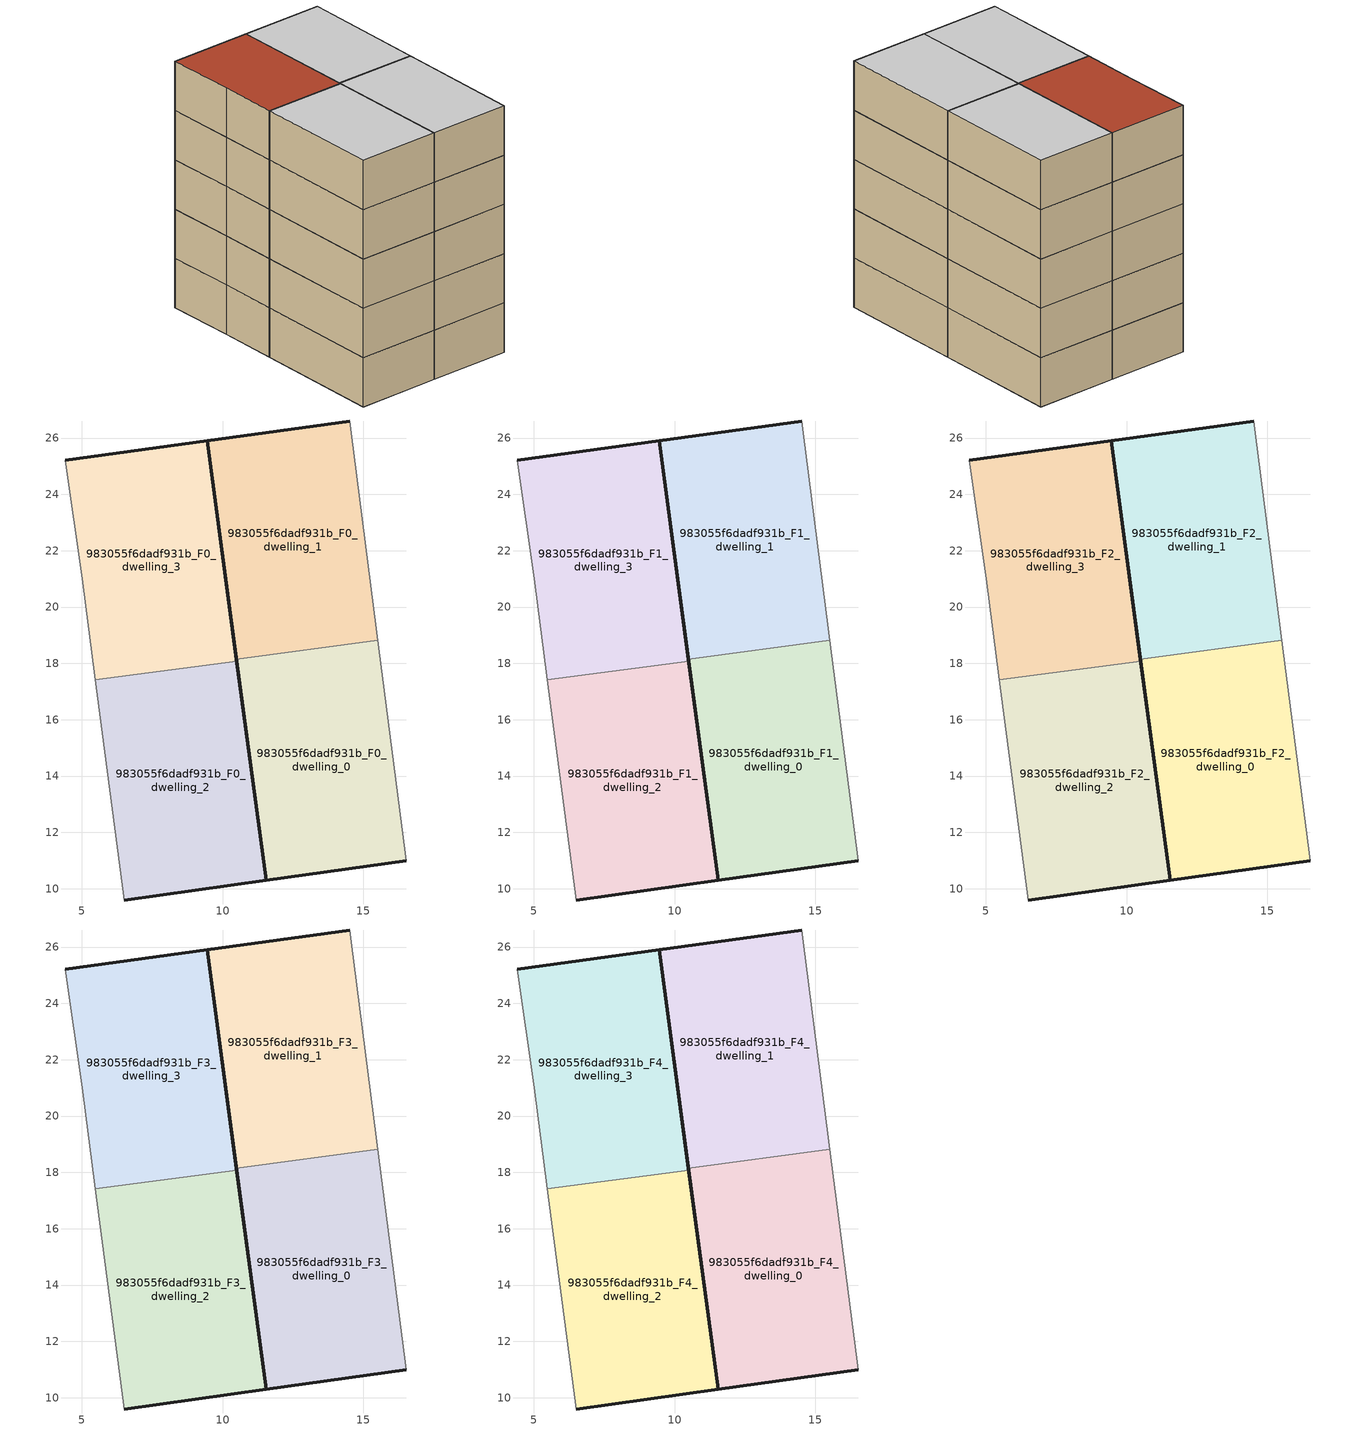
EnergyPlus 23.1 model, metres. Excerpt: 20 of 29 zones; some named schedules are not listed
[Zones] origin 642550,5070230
983055f6dadf931b_F0_dwelling_0
 floor ground (EU_floor_Construction): 16.52,10.99 15.52,18.83 10.49,18.15 11.55,10.3 z0
 wall outside (EU_wall_Construction): 16.52,10.99 11.55,10.3 10.49,18.15 z0:3
 wall to 983055f6dadf931b_F0_dwelling_1 (EU_wall_Construction): 10.49,18.15 15.52,18.83 z0:3
 wall adiabatic (EU_wall_Construction): 15.52,18.83 16.52,10.99 z0:3
983055f6dadf931b_F0_dwelling_1
 floor ground (EU_floor_Construction): 15.52,18.83 14.52,26.61 9.45,25.91 10.49,18.15 z0
 wall outside (EU_wall_Construction): 10.49,18.15 9.45,25.91 14.52,26.61 z0:3
 wall adiabatic (EU_wall_Construction): 14.52,26.61 15.52,18.83 z0:3
983055f6dadf931b_F0_dwelling_2
 floor ground (EU_floor_Construction): 11.55,10.3 10.5,18.08 5.49,17.41 6.51,9.6 z0
 wall outside (EU_wall_Construction): 10.5,18.08 11.55,10.3 6.51,9.6 z0:3
 wall adiabatic (EU_wall_Construction): 6.51,9.6 5.49,17.41 z0:3
 wall to 983055f6dadf931b_F0_dwelling_3 (EU_wall_Construction): 5.49,17.41 10.5,18.08 z0:3
983055f6dadf931b_F0_dwelling_3
 floor ground (EU_floor_Construction): 10.5,18.08 9.45,25.91 4.42,25.21 5.02,21 5.49,17.41 z0
 wall outside (EU_wall_Construction): 4.42,25.21 9.45,25.91 10.5,18.08 z0:3
 wall adiabatic (EU_wall_Construction): 5.49,17.41 5.02,21 4.42,25.21 z0:3
983055f6dadf931b_F1_dwelling_0
 floor to 983055f6dadf931b_F0_dwelling_0 (EU_floor_Construction): 16.52,10.99 15.52,18.83 10.49,18.15 11.55,10.3 z3
 wall outside (EU_wall_Construction): 16.52,10.99 11.55,10.3 10.49,18.15 z3:6
 wall to 983055f6dadf931b_F1_dwelling_1 (EU_wall_Construction): 10.49,18.15 15.52,18.83 z3:6
 wall adiabatic (EU_wall_Construction): 15.52,18.83 16.52,10.99 z3:6
983055f6dadf931b_F1_dwelling_1
 floor to 983055f6dadf931b_F0_dwelling_1 (EU_floor_Construction): 15.52,18.83 14.52,26.61 9.45,25.91 10.49,18.15 z3
 wall outside (EU_wall_Construction): 10.49,18.15 9.45,25.91 14.52,26.61 z3:6
 wall adiabatic (EU_wall_Construction): 14.52,26.61 15.52,18.83 z3:6
983055f6dadf931b_F1_dwelling_2
 floor to 983055f6dadf931b_F0_dwelling_2 (EU_floor_Construction): 11.55,10.3 10.5,18.08 5.49,17.41 6.51,9.6 z3
 wall outside (EU_wall_Construction): 10.5,18.08 11.55,10.3 6.51,9.6 z3:6
 wall adiabatic (EU_wall_Construction): 6.51,9.6 5.49,17.41 z3:6
 wall to 983055f6dadf931b_F1_dwelling_3 (EU_wall_Construction): 5.49,17.41 10.5,18.08 z3:6
983055f6dadf931b_F1_dwelling_3
 floor to 983055f6dadf931b_F0_dwelling_3 (EU_floor_Construction): 10.5,18.08 9.45,25.91 4.42,25.21 5.02,21 5.49,17.41 z3
 wall outside (EU_wall_Construction): 4.42,25.21 9.45,25.91 10.5,18.08 z3:6
 wall adiabatic (EU_wall_Construction): 5.49,17.41 5.02,21 4.42,25.21 z3:6
983055f6dadf931b_F2_dwelling_0
 floor to 983055f6dadf931b_F1_dwelling_0 (EU_floor_Construction): 16.52,10.99 15.52,18.83 10.49,18.15 11.55,10.3 z6
 wall outside (EU_wall_Construction): 16.52,10.99 11.55,10.3 10.49,18.15 z6:9
 wall to 983055f6dadf931b_F2_dwelling_1 (EU_wall_Construction): 10.49,18.15 15.52,18.83 z6:9
 wall adiabatic (EU_wall_Construction): 15.52,18.83 16.52,10.99 z6:9
983055f6dadf931b_F2_dwelling_1
 floor to 983055f6dadf931b_F1_dwelling_1 (EU_floor_Construction): 15.52,18.83 14.52,26.61 9.45,25.91 10.49,18.15 z6
 wall outside (EU_wall_Construction): 10.49,18.15 9.45,25.91 14.52,26.61 z6:9
 wall adiabatic (EU_wall_Construction): 14.52,26.61 15.52,18.83 z6:9
983055f6dadf931b_F2_dwelling_2
 floor to 983055f6dadf931b_F1_dwelling_2 (EU_floor_Construction): 11.55,10.3 10.5,18.08 5.49,17.41 6.51,9.6 z6
 wall outside (EU_wall_Construction): 10.5,18.08 11.55,10.3 6.51,9.6 z6:9
 wall adiabatic (EU_wall_Construction): 6.51,9.6 5.49,17.41 z6:9
 wall to 983055f6dadf931b_F2_dwelling_3 (EU_wall_Construction): 5.49,17.41 10.5,18.08 z6:9
983055f6dadf931b_F2_dwelling_3
 floor to 983055f6dadf931b_F1_dwelling_3 (EU_floor_Construction): 10.5,18.08 9.45,25.91 4.42,25.21 5.02,21 5.49,17.41 z6
 wall outside (EU_wall_Construction): 4.42,25.21 9.45,25.91 10.5,18.08 z6:9
 wall adiabatic (EU_wall_Construction): 5.49,17.41 5.02,21 4.42,25.21 z6:9
983055f6dadf931b_F3_dwelling_0
 floor to 983055f6dadf931b_F2_dwelling_0 (EU_floor_Construction): 16.52,10.99 15.52,18.83 10.49,18.15 11.55,10.3 z9
 wall outside (EU_wall_Construction): 16.52,10.99 11.55,10.3 10.49,18.15 z9:12
 wall to 983055f6dadf931b_F3_dwelling_1 (EU_wall_Construction): 10.49,18.15 15.52,18.83 z9:12
 wall adiabatic (EU_wall_Construction): 15.52,18.83 16.52,10.99 z9:12
983055f6dadf931b_F3_dwelling_1
 floor to 983055f6dadf931b_F2_dwelling_1 (EU_floor_Construction): 15.52,18.83 14.52,26.61 9.45,25.91 10.49,18.15 z9
 wall outside (EU_wall_Construction): 10.49,18.15 9.45,25.91 14.52,26.61 z9:12
 wall adiabatic (EU_wall_Construction): 14.52,26.61 15.52,18.83 z9:12
983055f6dadf931b_F3_dwelling_2
 floor to 983055f6dadf931b_F2_dwelling_2 (EU_floor_Construction): 11.55,10.3 10.5,18.08 5.49,17.41 6.51,9.6 z9
 wall outside (EU_wall_Construction): 10.5,18.08 11.55,10.3 6.51,9.6 z9:12
 wall adiabatic (EU_wall_Construction): 6.51,9.6 5.49,17.41 z9:12
 wall to 983055f6dadf931b_F3_dwelling_3 (EU_wall_Construction): 5.49,17.41 10.5,18.08 z9:12
983055f6dadf931b_F3_dwelling_3
 floor to 983055f6dadf931b_F2_dwelling_3 (EU_floor_Construction): 10.5,18.08 9.45,25.91 4.42,25.21 5.02,21 5.49,17.41 z9
 wall outside (EU_wall_Construction): 4.42,25.21 9.45,25.91 10.5,18.08 z9:12
 wall adiabatic (EU_wall_Construction): 5.49,17.41 5.02,21 4.42,25.21 z9:12
983055f6dadf931b_F4_dwelling_0
 floor to 983055f6dadf931b_F3_dwelling_0 (EU_floor_Construction): 16.52,10.99 15.52,18.83 10.49,18.15 11.55,10.3 z12
 wall outside (EU_wall_Construction): 16.52,10.99 11.55,10.3 10.49,18.15 z12:15
 wall to 983055f6dadf931b_F4_dwelling_1 (EU_wall_Construction): 10.49,18.15 15.52,18.83 z12:15
 wall adiabatic (EU_wall_Construction): 15.52,18.83 16.52,10.99 z12:15
 ceiling to 983055f6dadf931b_F5_dwelling_0 (EU_floor_Construction): 15.52,18.83 16.52,10.99 11.55,10.3 10.49,18.15 z15
983055f6dadf931b_F4_dwelling_1
 floor to 983055f6dadf931b_F3_dwelling_1 (EU_floor_Construction): 15.52,18.83 14.52,26.61 9.45,25.91 10.49,18.15 z12
 wall outside (EU_wall_Construction): 10.49,18.15 9.45,25.91 14.52,26.61 z12:15
 wall adiabatic (EU_wall_Construction): 14.52,26.61 15.52,18.83 z12:15
 ceiling to 983055f6dadf931b_F5_dwelling_1 (EU_floor_Construction): 14.52,26.61 15.52,18.83 10.49,18.15 9.45,25.91 z15
983055f6dadf931b_F4_dwelling_2
 floor to 983055f6dadf931b_F3_dwelling_2 (EU_floor_Construction): 11.55,10.3 10.5,18.08 5.49,17.41 6.51,9.6 z12
 wall outside (EU_wall_Construction): 10.5,18.08 11.55,10.3 6.51,9.6 z12:15
 wall adiabatic (EU_wall_Construction): 6.51,9.6 5.49,17.41 z12:15
 wall to 983055f6dadf931b_F4_dwelling_3 (EU_wall_Construction): 5.49,17.41 10.5,18.08 z12:15
 ceiling to 983055f6dadf931b_F5_dwelling_2 (EU_floor_Construction): 10.5,18.08 11.55,10.3 6.51,9.6 5.49,17.41 z15
983055f6dadf931b_F4_dwelling_3
 floor to 983055f6dadf931b_F3_dwelling_3 (EU_floor_Construction): 10.5,18.08 9.45,25.91 4.42,25.21 5.02,21 5.49,17.41 z12
 wall outside (EU_wall_Construction): 4.42,25.21 9.45,25.91 10.5,18.08 z12:15
 wall adiabatic (EU_wall_Construction): 5.49,17.41 5.02,21 4.42,25.21 z12:15
 roof outside (EU_roof_Construction): 9.45,25.91 10.5,18.08 5.49,17.41 5.02,21 4.42,25.21 z15
[Building]
EU S2 Campaign: North Axis=0; Terrain=City; Solar Distribution=FullExterior
[Site:Location]
Lyon-Bron: Latitude=45.75; Longitude=5; Time Zone=1; Elevation=198
[SizingPeriod:WeatherFileDays]
AnnualSizingPeriod: Begin Month=1; Begin Day of Month=1; End Month=12; End Day of Month=31; Day of Week for Start Day=Monday; Use Weather File Daylight Saving Period=No; Use Weather File Rain and Snow Indicators=No
[MATERIAL]
EU_InternalMass_Material: Roughness=MediumRough; Thickness=0.1; Conductivity=1; Density=1800; Specific Heat=900; Thermal Absorptance=0.9; Solar Absorptance=0.7; Visible Absorptance=0.7
[MATERIAL:NOMASS] Roughness=MediumRough; Thermal Absorptance=0.9; Solar Absorptance=0.7; Visible Absorptance=0.7
Name | Thermal Resistance
EU_wall_NoMass | 0.776494
EU_roof_NoMass | 0.486893
EU_floor_NoMass | 0.421597
[CONSTRUCTION]
EU_wall_Construction: EU_wall_NoMass
EU_roof_Construction: EU_roof_NoMass
EU_floor_Construction: EU_floor_NoMass
EU_InternalMass_Construction: EU_InternalMass_Material
[ZONE] Type=1; Multiplier=1; Ceiling Height=autocalculate; Floor Area=autocalculate; Part of Total Floor Area=Yes
Name | Volume
983055f6dadf931b_F0_dwelling_0; 983055f6dadf931b_F1_dwelling_0; 983055f6dadf931b_F2_dwelling_0; 983055f6dadf931b_F3_dwelling_0; 983055f6dadf931b_F4_dwelling_0 | 119.714
983055f6dadf931b_F0_dwelling_1; 983055f6dadf931b_F1_dwelling_1; 983055f6dadf931b_F2_dwelling_1; 983055f6dadf931b_F3_dwelling_1; 983055f6dadf931b_F4_dwelling_1 | 119.706
983055f6dadf931b_F0_dwelling_2; 983055f6dadf931b_F1_dwelling_2; 983055f6dadf931b_F2_dwelling_2; 983055f6dadf931b_F3_dwelling_2; 983055f6dadf931b_F4_dwelling_2 | 119.727
983055f6dadf931b_F0_dwelling_3; 983055f6dadf931b_F1_dwelling_3; 983055f6dadf931b_F2_dwelling_3; 983055f6dadf931b_F3_dwelling_3; 983055f6dadf931b_F4_dwelling_3 | 119.711
[INTERNALMASS] Construction=EU_InternalMass_Construction
Name | Zone or ZoneList | Surface Area
983055f6dadf931b_F0_dwelling_0_EU_InternalMass | 983055f6dadf931b_F0_dwelling_0 | 39.9056
983055f6dadf931b_F0_dwelling_1_EU_InternalMass | 983055f6dadf931b_F0_dwelling_1 | 39.9031
983055f6dadf931b_F0_dwelling_2_EU_InternalMass | 983055f6dadf931b_F0_dwelling_2 | 39.9081
983055f6dadf931b_F0_dwelling_3_EU_InternalMass | 983055f6dadf931b_F0_dwelling_3 | 39.9051
983055f6dadf931b_F1_dwelling_0_EU_InternalMass | 983055f6dadf931b_F1_dwelling_0 | 39.9056
983055f6dadf931b_F1_dwelling_1_EU_InternalMass | 983055f6dadf931b_F1_dwelling_1 | 39.9031
983055f6dadf931b_F1_dwelling_2_EU_InternalMass | 983055f6dadf931b_F1_dwelling_2 | 39.9081
983055f6dadf931b_F1_dwelling_3_EU_InternalMass | 983055f6dadf931b_F1_dwelling_3 | 39.9051
983055f6dadf931b_F2_dwelling_0_EU_InternalMass | 983055f6dadf931b_F2_dwelling_0 | 39.9056
983055f6dadf931b_F2_dwelling_1_EU_InternalMass | 983055f6dadf931b_F2_dwelling_1 | 39.9031
983055f6dadf931b_F2_dwelling_2_EU_InternalMass | 983055f6dadf931b_F2_dwelling_2 | 39.9081
983055f6dadf931b_F2_dwelling_3_EU_InternalMass | 983055f6dadf931b_F2_dwelling_3 | 39.9051
983055f6dadf931b_F3_dwelling_0_EU_InternalMass | 983055f6dadf931b_F3_dwelling_0 | 39.9056
983055f6dadf931b_F3_dwelling_1_EU_InternalMass | 983055f6dadf931b_F3_dwelling_1 | 39.9031
983055f6dadf931b_F3_dwelling_2_EU_InternalMass | 983055f6dadf931b_F3_dwelling_2 | 39.9081
983055f6dadf931b_F3_dwelling_3_EU_InternalMass | 983055f6dadf931b_F3_dwelling_3 | 39.9051
983055f6dadf931b_F4_dwelling_0_EU_InternalMass | 983055f6dadf931b_F4_dwelling_0 | 39.9056
983055f6dadf931b_F4_dwelling_1_EU_InternalMass | 983055f6dadf931b_F4_dwelling_1 | 39.9031
983055f6dadf931b_F4_dwelling_2_EU_InternalMass | 983055f6dadf931b_F4_dwelling_2 | 39.9081
983055f6dadf931b_F4_dwelling_3_EU_InternalMass | 983055f6dadf931b_F4_dwelling_3 | 39.9051
[OTHEREQUIPMENT] Fuel Type=Electricity; Design Level Calculation Method=Watts/Area; Power per Zone Floor Area=1; Fraction Latent=0; Fraction Radiant=0; Fraction Lost=0; Carbon Dioxide Generation Rate=0; EndUse Subcategory=EU_Step8_InternalGains
Name | Zone or ZoneList or Space or SpaceList | Schedule
EU_Step8_InternalGain_983055f6dadf931b_F0_dwelling_0_f000 | 983055f6dadf931b_F0_dwelling_0 | EU_Step8_GainSchedule_983055f6dadf931b_F0_dwelling_0_f000
EU_Step8_InternalGain_983055f6dadf931b_F0_dwelling_1_f000 | 983055f6dadf931b_F0_dwelling_1 | EU_Step8_GainSchedule_983055f6dadf931b_F0_dwelling_1_f000
EU_Step8_InternalGain_983055f6dadf931b_F0_dwelling_2_f000 | 983055f6dadf931b_F0_dwelling_2 | EU_Step8_GainSchedule_983055f6dadf931b_F0_dwelling_2_f000
EU_Step8_InternalGain_983055f6dadf931b_F0_dwelling_3_f000 | 983055f6dadf931b_F0_dwelling_3 | EU_Step8_GainSchedule_983055f6dadf931b_F0_dwelling_3_f000
EU_Step8_InternalGain_983055f6dadf931b_F1_dwelling_0_f000 | 983055f6dadf931b_F1_dwelling_0 | EU_Step8_GainSchedule_983055f6dadf931b_F1_dwelling_0_f000
EU_Step8_InternalGain_983055f6dadf931b_F1_dwelling_1_f000 | 983055f6dadf931b_F1_dwelling_1 | EU_Step8_GainSchedule_983055f6dadf931b_F1_dwelling_1_f000
EU_Step8_InternalGain_983055f6dadf931b_F1_dwelling_2_f000 | 983055f6dadf931b_F1_dwelling_2 | EU_Step8_GainSchedule_983055f6dadf931b_F1_dwelling_2_f000
EU_Step8_InternalGain_983055f6dadf931b_F1_dwelling_3_f000 | 983055f6dadf931b_F1_dwelling_3 | EU_Step8_GainSchedule_983055f6dadf931b_F1_dwelling_3_f000
EU_Step8_InternalGain_983055f6dadf931b_F2_dwelling_0_f000 | 983055f6dadf931b_F2_dwelling_0 | EU_Step8_GainSchedule_983055f6dadf931b_F2_dwelling_0_f000
EU_Step8_InternalGain_983055f6dadf931b_F2_dwelling_1_f000 | 983055f6dadf931b_F2_dwelling_1 | EU_Step8_GainSchedule_983055f6dadf931b_F2_dwelling_1_f000
EU_Step8_InternalGain_983055f6dadf931b_F2_dwelling_2_f000 | 983055f6dadf931b_F2_dwelling_2 | EU_Step8_GainSchedule_983055f6dadf931b_F2_dwelling_2_f000
EU_Step8_InternalGain_983055f6dadf931b_F2_dwelling_3_f000 | 983055f6dadf931b_F2_dwelling_3 | EU_Step8_GainSchedule_983055f6dadf931b_F2_dwelling_3_f000
EU_Step8_InternalGain_983055f6dadf931b_F3_dwelling_0_f000 | 983055f6dadf931b_F3_dwelling_0 | EU_Step8_GainSchedule_983055f6dadf931b_F3_dwelling_0_f000
EU_Step8_InternalGain_983055f6dadf931b_F3_dwelling_1_f000 | 983055f6dadf931b_F3_dwelling_1 | EU_Step8_GainSchedule_983055f6dadf931b_F3_dwelling_1_f000
EU_Step8_InternalGain_983055f6dadf931b_F3_dwelling_2_f000 | 983055f6dadf931b_F3_dwelling_2 | EU_Step8_GainSchedule_983055f6dadf931b_F3_dwelling_2_f000
EU_Step8_InternalGain_983055f6dadf931b_F3_dwelling_3_f000 | 983055f6dadf931b_F3_dwelling_3 | EU_Step8_GainSchedule_983055f6dadf931b_F3_dwelling_3_f000
EU_Step8_InternalGain_983055f6dadf931b_F4_dwelling_0_f000 | 983055f6dadf931b_F4_dwelling_0 | EU_Step8_GainSchedule_983055f6dadf931b_F4_dwelling_0_f000
EU_Step8_InternalGain_983055f6dadf931b_F4_dwelling_1_f000 | 983055f6dadf931b_F4_dwelling_1 | EU_Step8_GainSchedule_983055f6dadf931b_F4_dwelling_1_f000
EU_Step8_InternalGain_983055f6dadf931b_F4_dwelling_2_f000 | 983055f6dadf931b_F4_dwelling_2 | EU_Step8_GainSchedule_983055f6dadf931b_F4_dwelling_2_f000
EU_Step8_InternalGain_983055f6dadf931b_F4_dwelling_3_f000 | 983055f6dadf931b_F4_dwelling_3 | EU_Step8_GainSchedule_983055f6dadf931b_F4_dwelling_3_f000
[ZONEVENTILATION:DESIGNFLOWRATE] Schedule=EU_AlwaysOn; Design Flow Rate Calculation Method=AirChanges/Hour; Air Changes per Hour=0.693814; Ventilation Type=Natural; Fan Pressure Rise=0; Fan Total Efficiency=1; Constant Term Coefficient=1; Temperature Term Coefficient=0; Velocity Term Coefficient=0; Velocity Squared Term Coefficient=0; Minimum Indoor Temperature=-100; Maximum Indoor Temperature=100; Delta Temperature=-100; Minimum Outdoor Temperature=-100; Maximum Outdoor Temperature=100; Maximum Wind Speed=40
Name | Zone or ZoneList or Space or SpaceList
EU_ConstantAir_983055f6dadf931b_F0_dwelling_0 | 983055f6dadf931b_F0_dwelling_0
EU_ConstantAir_983055f6dadf931b_F0_dwelling_1 | 983055f6dadf931b_F0_dwelling_1
EU_ConstantAir_983055f6dadf931b_F0_dwelling_2 | 983055f6dadf931b_F0_dwelling_2
EU_ConstantAir_983055f6dadf931b_F0_dwelling_3 | 983055f6dadf931b_F0_dwelling_3
EU_ConstantAir_983055f6dadf931b_F1_dwelling_0 | 983055f6dadf931b_F1_dwelling_0
EU_ConstantAir_983055f6dadf931b_F1_dwelling_1 | 983055f6dadf931b_F1_dwelling_1
EU_ConstantAir_983055f6dadf931b_F1_dwelling_2 | 983055f6dadf931b_F1_dwelling_2
EU_ConstantAir_983055f6dadf931b_F1_dwelling_3 | 983055f6dadf931b_F1_dwelling_3
EU_ConstantAir_983055f6dadf931b_F2_dwelling_0 | 983055f6dadf931b_F2_dwelling_0
EU_ConstantAir_983055f6dadf931b_F2_dwelling_1 | 983055f6dadf931b_F2_dwelling_1
EU_ConstantAir_983055f6dadf931b_F2_dwelling_2 | 983055f6dadf931b_F2_dwelling_2
EU_ConstantAir_983055f6dadf931b_F2_dwelling_3 | 983055f6dadf931b_F2_dwelling_3
EU_ConstantAir_983055f6dadf931b_F3_dwelling_0 | 983055f6dadf931b_F3_dwelling_0
EU_ConstantAir_983055f6dadf931b_F3_dwelling_1 | 983055f6dadf931b_F3_dwelling_1
EU_ConstantAir_983055f6dadf931b_F3_dwelling_2 | 983055f6dadf931b_F3_dwelling_2
EU_ConstantAir_983055f6dadf931b_F3_dwelling_3 | 983055f6dadf931b_F3_dwelling_3
EU_ConstantAir_983055f6dadf931b_F4_dwelling_0 | 983055f6dadf931b_F4_dwelling_0
EU_ConstantAir_983055f6dadf931b_F4_dwelling_1 | 983055f6dadf931b_F4_dwelling_1
EU_ConstantAir_983055f6dadf931b_F4_dwelling_2 | 983055f6dadf931b_F4_dwelling_2
EU_ConstantAir_983055f6dadf931b_F4_dwelling_3 | 983055f6dadf931b_F4_dwelling_3
[HVACTEMPLATE:THERMOSTAT] Constant Heating Setpoint=20; Constant Cooling Setpoint=50
EU_HeatOnly_983055f6dadf931b_F0_dwelling_0; EU_HeatOnly_983055f6dadf931b_F0_dwelling_1; EU_HeatOnly_983055f6dadf931b_F0_dwelling_2; EU_HeatOnly_983055f6dadf931b_F0_dwelling_3; EU_HeatOnly_983055f6dadf931b_F1_dwelling_0; EU_HeatOnly_983055f6dadf931b_F1_dwelling_1; EU_HeatOnly_983055f6dadf931b_F1_dwelling_2; EU_HeatOnly_983055f6dadf931b_F1_dwelling_3; EU_HeatOnly_983055f6dadf931b_F2_dwelling_0; EU_HeatOnly_983055f6dadf931b_F2_dwelling_1; EU_HeatOnly_983055f6dadf931b_F2_dwelling_2; EU_HeatOnly_983055f6dadf931b_F2_dwelling_3; EU_HeatOnly_983055f6dadf931b_F3_dwelling_0
